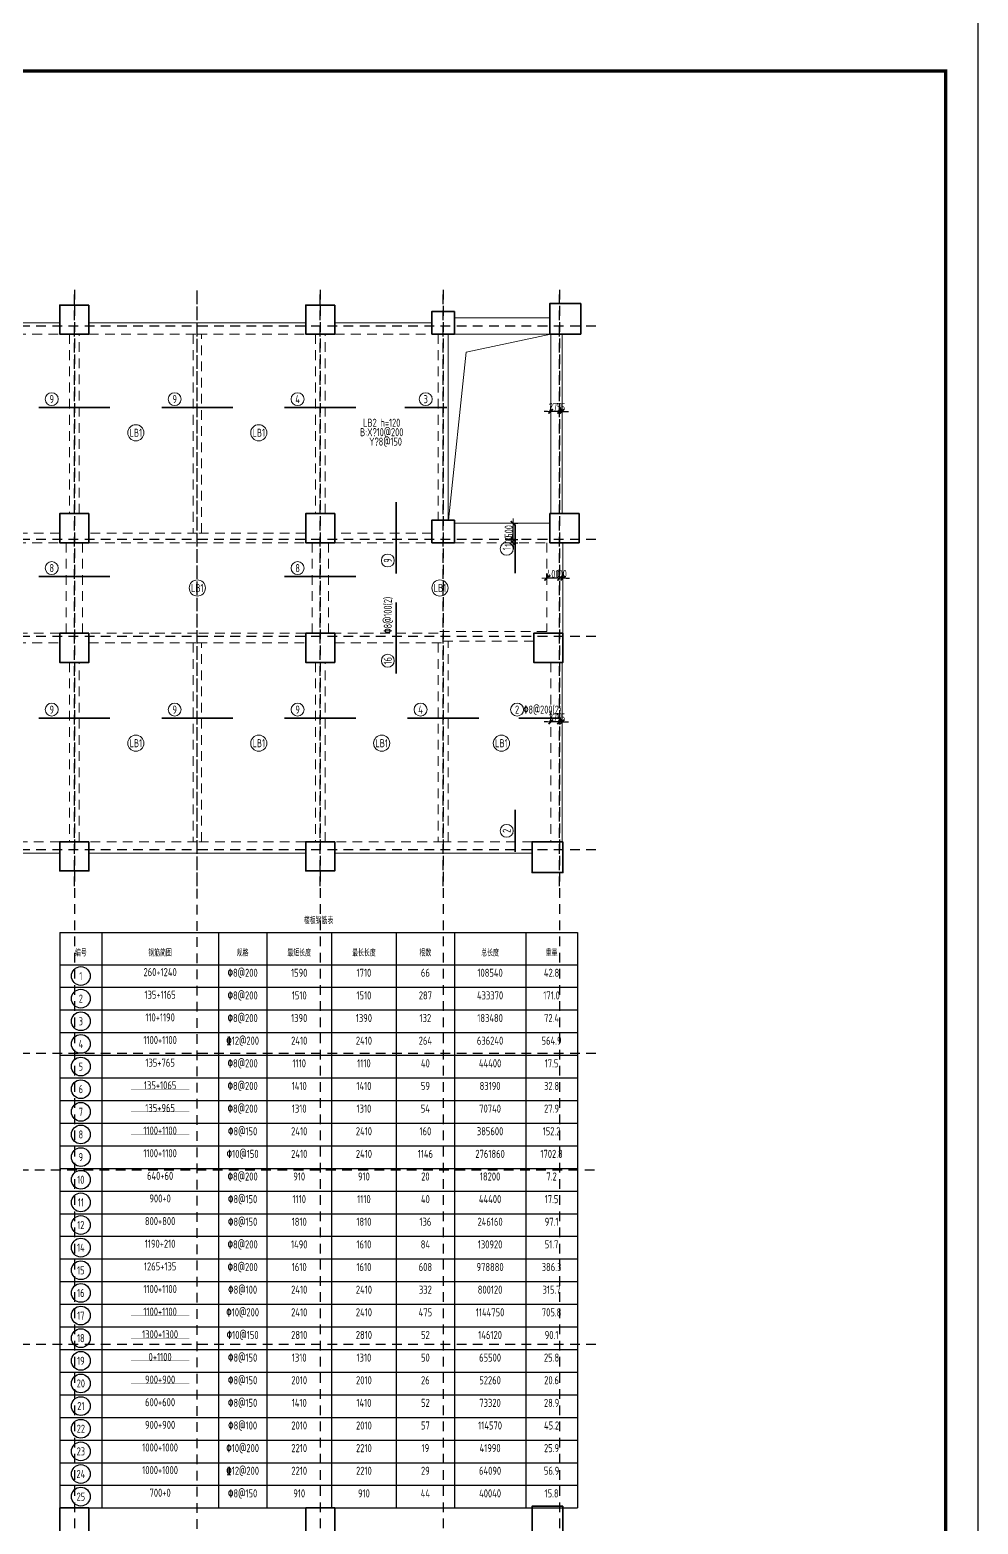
# Model space of a CAD drawing. Header units: millimetres. Extents: x 539196 to 807275, y 431843 to 1156631.
# Drawn here: x 777965 to 807275, y 889009 to 935218 of the extents above; entities that cross this region are included whole.
import ezdxf
from ezdxf.enums import TextEntityAlignment as Align

# ---------------------------------------------------------------- set-up
doc = ezdxf.new("R2010")
doc.units = ezdxf.units.MM
doc.header["$MEASUREMENT"] = 0
doc.linetypes.add('DOTE', pattern=[2.42, 2, -0.2, 0.02, -0.2])
doc.linetypes.add('虚线', pattern=[500, 300, -200])
for name, color, linetype in [('410', 7, 'Continuous'), ('DOTE', 1, 'DOTE'), ('PUB_TITLE', 4, 'Continuous')]:
    doc.layers.add(name, color=color, linetype=linetype)
for name, color, linetype, lineweight in [('尺寸标注-梁', 3, 'Continuous', 18), ('板洞边线', 253, 'Continuous', 18), ('楼板正筋文字', 7, 'Continuous', 18), ('楼板负筋文字', 7, 'Continuous', 18), ('楼板负筋编号', 3, 'Continuous', 18), ('楼板负筋钢筋', 1, 'Continuous', 35), ('砼柱', 2, 'Continuous', 35), ('砼梁', 4, 'Continuous', 18)]:
    doc.layers.add(name, color=color, linetype=linetype, lineweight=lineweight)
doc.styles.add('样式 1_yjk_yjk_yjk_yjk_yjk_yjk_yjk_yjk_yjk_yjk_yjk_yjk_yjk_yjk_yjk_yjk', font='yjkeng.shx', dxfattribs={"width": 0.7, "bigfont": 'yjkchn.shx'})
doc.styles.add('样式 2_yjk_yjk_yjk_yjk_yjk_yjk_yjk_yjk_yjk_yjk_yjk_yjk_yjk_yjk_yjk_yjk', font='yjkeng.shx', dxfattribs={"width": 0.7, "bigfont": 'yjkchn.shx'})
doc.dimstyles.new('盈建科结构_yjk_yjk_yjk_yjk_yjk_yjk_yjk_yjk_yjk_yjk_yjk_yjk_yjk_yjk_yjk_yjk', dxfattribs={"dimscale": 100, "dimtxt": 2.5, "dimasz": 1, "dimexe": 1.5, "dimexo": 0.625, "dimgap": 0.1, "dimtad": 1, "dimdec": 0, "dimrnd": 1, "dimzin": 0, "dimdsep": 46, "dimtxsty": '样式 1_yjk_yjk_yjk_yjk_yjk_yjk_yjk_yjk_yjk_yjk_yjk_yjk_yjk_yjk_yjk_yjk', "dimblk": '_yjkbk', "dimblk1": 'ARCHTICK', "dimblk2": 'ARCHTICK', "dimcen": 0.09, "dimadec": 0, "dimazin": 0, "dimtfac": 1, "dimtdec": 4, "dimtix": 1, "dimtmove": 2, "dimatfit": 3, "dimfxl": 0, "dimtolj": 1, "dimtzin": 0, "dimarcsym": 0})

# ---------------------------------------------------------------- blocks, each defined once
blk = doc.blocks.new('_yjkbk')
blk.add_line((-1, 0), (1.5, 0))
blk.add_lwpolyline([(-0.7, -0.7, 0.5, 0.5, 0), (0.7, 0.7, 0.5, 0.5, 0)], format="xyseb")
blk = doc.blocks.new('*D779')
at = {"layer": 'Defpoints', "color": 0}
for p in [(794340, 913820), (794340, 913819), (794415, 913819)]:
    blk.add_point(p, dxfattribs=at)
at = {"layer": '尺寸标注-梁', "color": 0, "lineweight": -2}
for p, q in [((794240, 913820), (794140, 913820)), ((794340, 913819), (794340, 913970)), ((794415, 913820), (794340, 913820)), ((794415, 913819), (794415, 913970)), ((794515, 913820), (794615, 913820))]:
    blk.add_line(p, q, dxfattribs=at)
at = {"layer": '尺寸标注-梁', "color": 0, "lineweight": -2, "xscale": 100, "yscale": 100, "zscale": 100}
blk.add_blockref('_yjkbk', (794340, 913820), dxfattribs=at)
at = {"layer": '尺寸标注-梁', "color": 0, "lineweight": -2, "xscale": 100, "yscale": 100, "zscale": 100, "rotation": 180}
blk.add_blockref('_yjkbk', (794415, 913820), dxfattribs=at)
at = {"layer": '尺寸标注-梁', "color": 0, "insert": (794378, 913955), "char_height": 250, "attachment_point": 5, "style": '样式 1_yjk_yjk_yjk_yjk_yjk_yjk_yjk_yjk_yjk_yjk_yjk_yjk_yjk_yjk_yjk_yjk'}
blk.add_mtext('\\A1;75', dxfattribs=at)
blk = doc.blocks.new('_ARCHTICK')
at = {"color": 0, "linetype": 'ByBlock', "const_width": 0.15}
blk.add_lwpolyline([(-0.5, -0.5), (0.5, 0.5)], dxfattribs=at)
blk = doc.blocks.new('*D780')
at = {"layer": 'Defpoints', "color": 0}
for p in [(794065, 913820), (794065, 913819), (794340, 913819)]:
    blk.add_point(p, dxfattribs=at)
at = {"layer": '尺寸标注-梁', "color": 0, "lineweight": -2}
for p, q in [((793965, 913820), (793865, 913820)), ((794065, 913819), (794065, 913970)), ((794340, 913820), (794065, 913820)), ((794340, 913819), (794340, 913970)), ((794440, 913820), (794540, 913820))]:
    blk.add_line(p, q, dxfattribs=at)
at = {"layer": '尺寸标注-梁', "color": 0, "lineweight": -2, "xscale": 100, "yscale": 100, "zscale": 100}
blk.add_blockref('_yjkbk', (794065, 913820), dxfattribs=at)
at = {"layer": '尺寸标注-梁', "color": 0, "lineweight": -2, "xscale": 100, "yscale": 100, "zscale": 100, "rotation": 180}
blk.add_blockref('_yjkbk', (794340, 913820), dxfattribs=at)
at = {"layer": '尺寸标注-梁', "color": 0, "insert": (794203, 913955), "char_height": 250, "attachment_point": 5, "style": '样式 1_yjk_yjk_yjk_yjk_yjk_yjk_yjk_yjk_yjk_yjk_yjk_yjk_yjk_yjk_yjk_yjk'}
blk.add_mtext('\\A1;275', dxfattribs=at)
blk = doc.blocks.new('*D781')
at = {"layer": 'Defpoints', "color": 0}
for p in [(794340, 918260), (794340, 918259), (794440, 918259)]:
    blk.add_point(p, dxfattribs=at)
at = {"layer": '尺寸标注-梁', "color": 0, "lineweight": -2}
for p, q in [((794240, 918260), (794140, 918260)), ((794340, 918259), (794340, 918410)), ((794440, 918260), (794340, 918260)), ((794440, 918259), (794440, 918410)), ((794540, 918260), (794640, 918260))]:
    blk.add_line(p, q, dxfattribs=at)
at = {"layer": '尺寸标注-梁', "color": 0, "lineweight": -2, "xscale": 100, "yscale": 100, "zscale": 100}
blk.add_blockref('_yjkbk', (794340, 918260), dxfattribs=at)
at = {"layer": '尺寸标注-梁', "color": 0, "lineweight": -2, "xscale": 100, "yscale": 100, "zscale": 100, "rotation": 180}
blk.add_blockref('_yjkbk', (794440, 918260), dxfattribs=at)
at = {"layer": '尺寸标注-梁', "color": 0, "insert": (794390, 918395), "char_height": 250, "attachment_point": 5, "style": '样式 1_yjk_yjk_yjk_yjk_yjk_yjk_yjk_yjk_yjk_yjk_yjk_yjk_yjk_yjk_yjk_yjk'}
blk.add_mtext('\\A1;100', dxfattribs=at)
blk = doc.blocks.new('*D782')
at = {"layer": 'Defpoints', "color": 0}
for p in [(793940, 918260), (793940, 918259), (794340, 918259)]:
    blk.add_point(p, dxfattribs=at)
at = {"layer": '尺寸标注-梁', "color": 0, "lineweight": -2}
for p, q in [((793940, 918259), (793940, 918410)), ((794240, 918260), (794040, 918260)), ((794340, 918259), (794340, 918410))]:
    blk.add_line(p, q, dxfattribs=at)
at = {"layer": '尺寸标注-梁', "color": 0, "lineweight": -2, "xscale": 100, "yscale": 100, "zscale": 100, "rotation": 180}
blk.add_blockref('_yjkbk', (793940, 918260), dxfattribs=at)
at = {"layer": '尺寸标注-梁', "color": 0, "lineweight": -2, "xscale": 100, "yscale": 100, "zscale": 100}
blk.add_blockref('_yjkbk', (794340, 918260), dxfattribs=at)
at = {"layer": '尺寸标注-梁', "color": 0, "insert": (794140, 918395), "char_height": 250, "attachment_point": 5, "style": '样式 1_yjk_yjk_yjk_yjk_yjk_yjk_yjk_yjk_yjk_yjk_yjk_yjk_yjk_yjk_yjk_yjk'}
blk.add_mtext('\\A1;400', dxfattribs=at)
blk = doc.blocks.new('*D783')
at = {"layer": 'Defpoints', "color": 0}
for p in [(794340, 923420), (794340, 923419), (794415, 923419)]:
    blk.add_point(p, dxfattribs=at)
at = {"layer": '尺寸标注-梁', "color": 0, "lineweight": -2}
for p, q in [((794240, 923420), (794140, 923420)), ((794340, 923419), (794340, 923570)), ((794415, 923420), (794340, 923420)), ((794415, 923419), (794415, 923570)), ((794515, 923420), (794615, 923420))]:
    blk.add_line(p, q, dxfattribs=at)
at = {"layer": '尺寸标注-梁', "color": 0, "lineweight": -2, "xscale": 100, "yscale": 100, "zscale": 100}
blk.add_blockref('_yjkbk', (794340, 923420), dxfattribs=at)
at = {"layer": '尺寸标注-梁', "color": 0, "lineweight": -2, "xscale": 100, "yscale": 100, "zscale": 100, "rotation": 180}
blk.add_blockref('_yjkbk', (794415, 923420), dxfattribs=at)
at = {"layer": '尺寸标注-梁', "color": 0, "insert": (794378, 923555), "char_height": 250, "attachment_point": 5, "style": '样式 1_yjk_yjk_yjk_yjk_yjk_yjk_yjk_yjk_yjk_yjk_yjk_yjk_yjk_yjk_yjk_yjk'}
blk.add_mtext('\\A1;75', dxfattribs=at)
blk = doc.blocks.new('*D784')
at = {"layer": 'Defpoints', "color": 0}
for p in [(794065, 923420), (794065, 923419), (794340, 923419)]:
    blk.add_point(p, dxfattribs=at)
at = {"layer": '尺寸标注-梁', "color": 0, "lineweight": -2}
for p, q in [((793965, 923420), (793865, 923420)), ((794065, 923419), (794065, 923570)), ((794340, 923420), (794065, 923420)), ((794340, 923419), (794340, 923570)), ((794440, 923420), (794540, 923420))]:
    blk.add_line(p, q, dxfattribs=at)
at = {"layer": '尺寸标注-梁', "color": 0, "lineweight": -2, "xscale": 100, "yscale": 100, "zscale": 100}
blk.add_blockref('_yjkbk', (794065, 923420), dxfattribs=at)
at = {"layer": '尺寸标注-梁', "color": 0, "lineweight": -2, "xscale": 100, "yscale": 100, "zscale": 100, "rotation": 180}
blk.add_blockref('_yjkbk', (794340, 923420), dxfattribs=at)
at = {"layer": '尺寸标注-梁', "color": 0, "insert": (794203, 923555), "char_height": 250, "attachment_point": 5, "style": '样式 1_yjk_yjk_yjk_yjk_yjk_yjk_yjk_yjk_yjk_yjk_yjk_yjk_yjk_yjk_yjk_yjk'}
blk.add_mtext('\\A1;275', dxfattribs=at)
blk = doc.blocks.new('*D785')
at = {"layer": 'Defpoints', "color": 0}
for p in [(792900, 919459), (792900, 919359), (792901, 919459)]:
    blk.add_point(p, dxfattribs=at)
at = {"layer": '尺寸标注-梁', "color": 0, "lineweight": -2}
for p, q in [((792901, 919559), (792901, 919659)), ((792900, 919459), (793051, 919459)), ((792900, 919359), (793051, 919359)), ((792901, 919359), (792901, 919459)), ((792901, 919259), (792901, 919159))]:
    blk.add_line(p, q, dxfattribs=at)
at = {"layer": '尺寸标注-梁', "color": 0, "lineweight": -2, "xscale": 100, "yscale": 100, "zscale": 100}
for p, rotation in [((792901, 919459), 270), ((792901, 919359), 90)]:
    blk.add_blockref('_yjkbk', p, dxfattribs=dict(at, rotation=rotation))
at = {"layer": '尺寸标注-梁', "color": 0, "insert": (792766, 919409), "char_height": 250, "attachment_point": 5, "rotation": 90, "style": '样式 1_yjk_yjk_yjk_yjk_yjk_yjk_yjk_yjk_yjk_yjk_yjk_yjk_yjk_yjk_yjk_yjk'}
blk.add_mtext('\\A1;100', dxfattribs=at)
blk = doc.blocks.new('*D786')
at = {"layer": 'Defpoints', "color": 0}
for p in [(792900, 919959), (792901, 919959), (792900, 919459)]:
    blk.add_point(p, dxfattribs=at)
at = {"layer": '尺寸标注-梁', "color": 0, "lineweight": -2}
for p, q in [((792900, 919959), (793051, 919959)), ((792901, 919559), (792901, 919859)), ((792900, 919459), (793051, 919459))]:
    blk.add_line(p, q, dxfattribs=at)
at = {"layer": '尺寸标注-梁', "color": 0, "lineweight": -2, "xscale": 100, "yscale": 100, "zscale": 100}
for p, rotation in [((792901, 919959), 90), ((792901, 919459), 270)]:
    blk.add_blockref('_yjkbk', p, dxfattribs=dict(at, rotation=rotation))
at = {"layer": '尺寸标注-梁', "color": 0, "insert": (792766, 919709), "char_height": 250, "attachment_point": 5, "rotation": 90, "style": '样式 1_yjk_yjk_yjk_yjk_yjk_yjk_yjk_yjk_yjk_yjk_yjk_yjk_yjk_yjk_yjk_yjk'}
blk.add_mtext('\\A1;500', dxfattribs=at)
blk = doc.blocks.new('jzzw')
at = {"layer": 'DOTE', "color": 1, "linetype": '虚线'}
for p, q in [((936386, 872027), (936386, 890469)), ((936386, 890469), (936386, 834829)), ((940186, 852149), (940186, 890469)), ((940186, 872027), (940186, 890469)), ((943986, 872027), (943986, 890469)), ((943986, 890469), (943986, 834829)), ((947786, 872027), (947786, 890469)), ((947786, 890469), (947786, 834829)), ((951386, 872027), (951386, 890469)), ((951386, 890469), (951386, 834829)), ((952506, 889349), (912186, 889349)), ((952506, 889349), (912186, 889349)), ((952506, 889349), (912186, 889349)), ((952506, 889349), (912186, 889349)), ((952506, 882749), (911886, 882749)), ((952506, 879749), (911886, 879749)), ((952506, 873149), (912186, 873149)), ((952506, 866849), (912186, 866849)), ((952463, 863249), (912186, 863249)), ((952506, 857849), (912186, 857849))]:
    blk.add_line(p, q, dxfattribs=at)

msp = doc.modelspace()

# ---------------------------------------------------------------- linework, layer by layer
at = {"layer": '410'}
for p, q in [((778890.2, 907309.2), (794890.2, 907309.2)), ((778890.2, 907309.2), (778890.2, 889509.2)), ((780190.2, 907309.2), (780190.2, 889509.2)), ((783790.2, 907309.2), (783790.2, 889509.2)), ((785290.2, 907309.2), (785290.2, 889509.2)), ((787290.2, 907309.2), (787290.2, 889509.2)), ((789290.2, 907309.2), (789290.2, 889509.2)), ((791090.2, 907309.2), (791090.2, 889509.2)), ((793290.2, 907309.2), (793290.2, 889509.2)), ((794890.2, 907309.2), (794890.2, 889509.2)), ((778890.2, 906309.2), (794890.2, 906309.2)), ((778890.2, 905609.2), (794890.2, 905609.2)), ((778890.2, 904909.2), (794890.2, 904909.2)), ((778890.2, 904209.2), (794890.2, 904209.2)), ((778890.2, 903509.2), (794890.2, 903509.2)), ((778890.2, 902809.2), (794890.2, 902809.2)), ((778890.2, 902109.2), (794890.2, 902109.2)), ((778890.2, 901409.2), (794890.2, 901409.2)), ((778890.2, 900709.2), (794890.2, 900709.2)), ((778890.2, 900009.2), (794890.2, 900009.2)), ((778890.2, 899309.2), (794890.2, 899309.2)), ((778890.2, 898609.2), (794890.2, 898609.2)), ((778890.2, 897909.2), (794890.2, 897909.2)), ((778890.2, 897209.2), (794890.2, 897209.2)), ((778890.2, 896509.2), (794890.2, 896509.2)), ((778890.2, 895809.2), (794890.2, 895809.2)), ((778890.2, 895109.2), (794890.2, 895109.2)), ((778890.2, 894409.2), (794890.2, 894409.2)), ((778890.2, 893709.2), (794890.2, 893709.2)), ((778890.2, 893009.2), (794890.2, 893009.2)), ((778890.2, 892309.2), (794890.2, 892309.2)), ((778890.2, 891609.2), (794890.2, 891609.2)), ((778890.2, 890909.2), (794890.2, 890909.2)), ((778890.2, 890209.2), (794890.2, 890209.2)), ((778890.2, 889509.2), (794890.2, 889509.2))]:
    msp.add_line(p, q, dxfattribs=at)
at = {"layer": '410', "color": 1, "const_width": 3}
for points in [[(781090.2, 905809.2), (781090.2, 905959.2), (782890.2, 905959.2), (782890.2, 905809.2)], [(781090.2, 905109.2), (781090.2, 905259.2), (782890.2, 905259.2), (782890.2, 905109.2)], [(781090.2, 904409.2), (781090.2, 904559.2), (782890.2, 904559.2), (782890.2, 904409.2)], [(781090.2, 903709.2), (781090.2, 903859.2), (782890.2, 903859.2), (782890.2, 903709.2)], [(781090.2, 903009.2), (781090.2, 903159.2), (782890.2, 903159.2), (782890.2, 903009.2)], [(781090.2, 902309.2), (781090.2, 902459.2), (782890.2, 902459.2), (782890.2, 902309.2)], [(781090.2, 901609.2), (781090.2, 901759.2), (782890.2, 901759.2), (782890.2, 901609.2)], [(781090.2, 900909.2), (781090.2, 901059.2), (782890.2, 901059.2), (782890.2, 900909.2)], [(781090.2, 900209.2), (781090.2, 900359.2), (782890.2, 900359.2), (782890.2, 900209.2)], [(781090.2, 899509.2), (781090.2, 899659.2), (782890.2, 899659.2), (782890.2, 899509.2)], [(781090.2, 898809.2), (781090.2, 898959.2), (782890.2, 898959.2), (782890.2, 898809.2)], [(781090.2, 898109.2), (781090.2, 898259.2), (782890.2, 898259.2), (782890.2, 898109.2)], [(781090.2, 897409.2), (781090.2, 897559.2), (782890.2, 897559.2), (782890.2, 897409.2)], [(781090.2, 896709.2), (781090.2, 896859.2), (782890.2, 896859.2), (782890.2, 896709.2)], [(781090.2, 896009.2), (781090.2, 896159.2), (782890.2, 896159.2), (782890.2, 896009.2)], [(781090.2, 895309.2), (781090.2, 895459.2), (782890.2, 895459.2), (782890.2, 895309.2)], [(781090.2, 894609.2), (781090.2, 894759.2), (782890.2, 894759.2), (782890.2, 894609.2)], [(781090.2, 893909.2), (781090.2, 894059.2), (782890.2, 894059.2), (782890.2, 893909.2)], [(781090.2, 893209.2), (781090.2, 893359.2), (782890.2, 893359.2), (782890.2, 893209.2)], [(781090.2, 892509.2), (781090.2, 892659.2), (782890.2, 892659.2), (782890.2, 892509.2)], [(781090.2, 891809.2), (781090.2, 891959.2), (782890.2, 891959.2), (782890.2, 891809.2)], [(781090.2, 891109.2), (781090.2, 891259.2), (782890.2, 891259.2), (782890.2, 891109.2)], [(781090.2, 890409.2), (781090.2, 890559.2), (782890.2, 890559.2), (782890.2, 890409.2)], [(781090.2, 889709.2), (781090.2, 889859.2), (782890.2, 889859.2), (782890.2, 889709.2)]]:
    msp.add_lwpolyline(points, dxfattribs=at)
at = {"layer": '410'}
for centre in [(779540.2, 905959.2), (779540.2, 905259.2), (779540.2, 904559.2), (779540.2, 903859.2), (779540.2, 903159.2), (779540.2, 902459.2), (779540.2, 901759.2), (779540.2, 901059.2), (779540.2, 900359.2), (779540.2, 899659.2), (779540.2, 898959.2), (779540.2, 898259.2), (779540.2, 897559.2), (779540.2, 896859.2), (779540.2, 896159.2), (779540.2, 895459.2), (779540.2, 894759.2), (779540.2, 894059.2), (779540.2, 893359.2), (779540.2, 892659.2), (779540.2, 891959.2), (779540.2, 891259.2), (779540.2, 890559.2), (779540.2, 889859.2)]:
    msp.add_circle(centre, 290, dxfattribs=at)
at = {"layer": 'PUB_TITLE'}
msp.add_lwpolyline([(747875.2, 852343), (807275.2, 852343), (807275.2, 936443), (747875.2, 936443)], close=True, dxfattribs=at)
at = {"layer": 'PUB_TITLE', "const_width": 100}
msp.add_lwpolyline([(748875.2, 853343), (806275.2, 853343), (806275.2, 933943), (748875.2, 933943)], close=True, dxfattribs=at)
at = {"layer": '板洞边线'}
for p, q in [((794065.2, 925809.2), (791451.5, 925248)), ((791451.5, 925248), (790900.8, 920059.2)), ((790900.8, 920059.2), (790890.2, 920059.2))]:
    msp.add_line(p, q, dxfattribs=at)
at = {"layer": '楼板正筋文字'}
for centre in [(781240.2, 922759.2), (785040.2, 922759.2), (783140.2, 917959.2), (790640.2, 917959.2), (781240.2, 913159.2), (785040.2, 913159.2), (788840.2, 913159.2), (792540.2, 913159.2)]:
    msp.add_circle(centre, 250, dxfattribs=at)
at = {"layer": '楼板负筋编号'}
for centre in [(778640.2, 923798), (782440.2, 923798), (786240.2, 923798), (790200.2, 923798), (792705, 919169.2), (778640.2, 918573.2), (786240.2, 918573.2), (789028.6, 918809.2), (789028.6, 915709.2), (778640.2, 914198), (782440.2, 914198), (786240.2, 914198), (790040.2, 914198), (793025.2, 914198), (792705, 910449.2)]:
    msp.add_circle(centre, 200, dxfattribs=at)
at = {"layer": '楼板负筋钢筋'}
for points in [[(778240.2, 923538), (780440.2, 923538)], [(782040.2, 923538), (784240.2, 923538)], [(785840.2, 923538), (788040.2, 923538)], [(789550.2, 923538), (790850.2, 923538)], [(789288.6, 918409.2), (789288.6, 920609.2)], [(792965, 918419.2), (792965, 919919.2)], [(778240.2, 918313.2), (780440.2, 918313.2)], [(785840.2, 918313.2), (788040.2, 918313.2)], [(789288.6, 915309.2), (789288.6, 917509.2)], [(778240.2, 913938), (780440.2, 913938)], [(782040.2, 913938), (784240.2, 913938)], [(785840.2, 913938), (788040.2, 913938)], [(789640.2, 913938), (791840.2, 913938)], [(793075.2, 913938), (794375.2, 913938)], [(792965, 909799.2), (792965, 911099.2)]]:
    msp.add_lwpolyline(points, dxfattribs=at)
at = {"layer": '砼柱'}
for points in [[(779790.2, 926709.2), (778890.2, 926709.2), (778890.2, 925809.2), (779790.2, 925809.2)], [(787390.2, 926709.2), (786490.2, 926709.2), (786490.2, 925809.2), (787390.2, 925809.2)], [(791090.2, 926509.2), (790390.2, 926509.2), (790390.2, 925809.2), (791090.2, 925809.2)], [(794990.2, 926759.2), (794040.2, 926759.2), (794040.2, 925809.2), (794990.2, 925809.2)], [(779790.2, 920259.2), (778890.2, 920259.2), (778890.2, 919359.2), (779790.2, 919359.2)], [(787390.2, 920259.2), (786490.2, 920259.2), (786490.2, 919359.2), (787390.2, 919359.2)], [(791090.2, 920059.2), (790390.2, 920059.2), (790390.2, 919359.2), (791090.2, 919359.2)], [(794940.2, 920259.2), (794040.2, 920259.2), (794040.2, 919359.2), (794940.2, 919359.2)], [(779790.2, 916559.2), (778890.2, 916559.2), (778890.2, 915659.2), (779790.2, 915659.2)], [(787390.2, 916559.2), (786490.2, 916559.2), (786490.2, 915659.2), (787390.2, 915659.2)], [(794440.2, 916559.2), (793540.2, 916559.2), (793540.2, 915659.2), (794440.2, 915659.2)], [(779790.2, 910109.2), (778890.2, 910109.2), (778890.2, 909209.2), (779790.2, 909209.2)], [(787390.2, 910109.2), (786490.2, 910109.2), (786490.2, 909209.2), (787390.2, 909209.2)], [(794440.2, 910109.2), (793490.2, 910109.2), (793490.2, 909159.2), (794440.2, 909159.2)], [(794440.2, 889559.2), (793490.2, 889559.2), (793490.2, 888609.2), (794440.2, 888609.2)], [(779790.2, 889509.2), (778890.2, 889509.2), (778890.2, 888609.2), (779790.2, 888609.2)], [(787390.2, 889509.2), (786490.2, 889509.2), (786490.2, 888609.2), (787390.2, 888609.2)]]:
    msp.add_lwpolyline(points, close=True, dxfattribs=at)
at = {"layer": '砼梁'}
for p, q in [((778890.2, 926159.2), (775540.2, 926159.2)), ((783140.2, 926159.2), (779790.2, 926159.2)), ((786490.2, 926159.2), (783140.2, 926159.2)), ((790390.2, 926159.2), (787390.2, 926159.2)), ((794040.2, 926309.2), (791090.2, 926309.2)), ((790890.2, 920059.2), (790890.2, 925809.2)), ((791090.2, 925809.2), (794040.2, 925809.2)), ((794065.2, 925809.2), (794065.2, 920259.2)), ((794415.2, 920259.2), (794415.2, 925809.2)), ((794040.2, 919959.2), (791090.2, 919959.2)), ((794440.2, 916559.2), (794440.2, 919359.2)), ((794415.2, 910109.2), (794415.2, 915659.2)), ((775540.2, 909759.2), (778890.2, 909759.2)), ((779790.2, 909759.2), (783140.2, 909759.2)), ((783140.2, 909759.2), (786490.2, 909759.2)), ((787390.2, 909759.2), (790740.2, 909759.2)), ((790740.2, 909759.2), (793490.2, 909759.2))]:
    msp.add_line(p, q, dxfattribs=at)
at = {"layer": '砼梁', "linetype": '虚线'}
for p, q in [((775540.2, 925809.2), (778890.2, 925809.2)), ((779190.2, 925809.2), (779190.2, 920259.2)), ((779490.2, 920259.2), (779490.2, 925809.2)), ((779790.2, 925809.2), (783140.2, 925809.2)), ((783015.2, 925809.2), (783015.2, 919659.2)), ((783140.2, 925809.2), (786490.2, 925809.2)), ((783265.2, 919659.2), (783265.2, 925809.2)), ((786790.2, 925809.2), (786790.2, 920259.2)), ((787090.2, 920259.2), (787090.2, 925809.2)), ((787390.2, 925809.2), (790390.2, 925809.2)), ((790590.2, 925809.2), (790590.2, 920059.2)), ((778890.2, 919659.2), (775540.2, 919659.2)), ((783140.2, 919659.2), (779790.2, 919659.2)), ((786490.2, 919659.2), (783140.2, 919659.2)), ((790390.2, 919659.2), (787390.2, 919659.2)), ((775540.2, 919359.2), (778890.2, 919359.2)), ((779090.2, 919359.2), (779090.2, 916559.2)), ((779590.2, 916559.2), (779590.2, 919359.2)), ((779790.2, 919359.2), (783140.2, 919359.2)), ((783140.2, 919359.2), (786490.2, 919359.2)), ((786690.2, 919359.2), (786690.2, 916559.2)), ((787190.2, 916559.2), (787190.2, 919359.2)), ((787390.2, 919359.2), (790390.2, 919359.2)), ((791090.2, 919359.2), (794040.2, 919359.2)), ((793940.2, 919359.2), (793940.2, 916609.2)), ((778890.2, 916559.2), (775540.2, 916559.2)), ((783140.2, 916559.2), (779790.2, 916559.2)), ((786490.2, 916559.2), (783140.2, 916559.2)), ((790590.2, 916559.2), (787390.2, 916559.2)), ((793940.2, 916609.2), (790590.2, 916609.2)), ((775540.2, 916259.2), (778890.2, 916259.2)), ((779790.2, 916259.2), (783140.2, 916259.2)), ((783015.2, 916259.2), (783015.2, 910109.2)), ((783140.2, 916259.2), (786490.2, 916259.2)), ((783265.2, 910109.2), (783265.2, 916259.2)), ((787390.2, 916259.2), (790740.2, 916259.2)), ((790590.2, 916259.2), (790590.2, 910109.2)), ((790740.2, 916309.2), (793540.2, 916309.2)), ((790890.2, 910109.2), (790890.2, 916309.2)), ((779190.2, 915659.2), (779190.2, 910109.2)), ((779490.2, 910109.2), (779490.2, 915659.2)), ((786790.2, 915659.2), (786790.2, 910109.2)), ((787090.2, 910109.2), (787090.2, 915659.2)), ((794065.2, 915659.2), (794065.2, 910109.2)), ((778890.2, 910109.2), (775540.2, 910109.2)), ((783140.2, 910109.2), (779790.2, 910109.2)), ((786490.2, 910109.2), (783140.2, 910109.2)), ((790740.2, 910109.2), (787390.2, 910109.2)), ((793490.2, 910109.2), (790740.2, 910109.2))]:
    msp.add_line(p, q, dxfattribs=at)

# ---------------------------------------------------------------- block references
msp.add_blockref('jzzw', (-157045.6, 36710.3))

# ---------------------------------------------------------------- texts
at = {"layer": '410', "linetype": 'Continuous', "style": '样式 2_yjk_yjk_yjk_yjk_yjk_yjk_yjk_yjk_yjk_yjk_yjk_yjk_yjk_yjk_yjk_yjk', "width": 0.7}
for s, p in [('楼板钢筋表', (786890.2, 907509.2)), ('编号', (779540.2, 906509.2)), ('钢筋简图', (781990.2, 906509.2)), ('规格', (784540.2, 906509.2)), ('最短长度', (786290.2, 906509.2)), ('最长长度', (788290.2, 906509.2)), ('根数', (790190.2, 906509.2)), ('总长度', (792190.2, 906509.2)), ('重量', (794090.2, 906509.2))]:
    msp.add_text(s, height=200, dxfattribs=at).set_placement(p, align=Align.BOTTOM_CENTER)
at = {"layer": '410', "linetype": 'Continuous', "style": '样式 1_yjk_yjk_yjk_yjk_yjk_yjk_yjk_yjk_yjk_yjk_yjk_yjk_yjk_yjk_yjk_yjk'}
for s, width, p in [('260+1240', 0.8, (781990.2, 906079.2)), ('\x828@200', 0.8, (784540.2, 906059.2)), ('1590', 0.8, (786290.2, 906059.2)), ('1710', 0.8, (788290.2, 906059.2)), ('66', 0.8, (790190.2, 906059.2)), ('108540', 0.8, (792190.2, 906059.2)), ('42.8', 0.8, (794090.2, 906059.2)), ('1', 0.7, (779540.2, 905959.2)), ('2', 0.7, (779540.2, 905259.2)), ('135+1165', 0.8, (781990.2, 905379.2)), ('\x828@200', 0.8, (784540.2, 905359.2)), ('1510', 0.8, (786290.2, 905359.2)), ('1510', 0.8, (788290.2, 905359.2)), ('287', 0.8, (790190.2, 905359.2)), ('433370', 0.8, (792190.2, 905359.2)), ('171.0', 0.8, (794090.2, 905359.2)), ('110+1190', 0.8, (781990.2, 904679.2)), ('\x828@200', 0.8, (784540.2, 904659.2)), ('1390', 0.8, (786290.2, 904659.2)), ('1390', 0.8, (788290.2, 904659.2)), ('132', 0.8, (790190.2, 904659.2)), ('183480', 0.8, (792190.2, 904659.2)), ('72.4', 0.8, (794090.2, 904659.2)), ('3', 0.7, (779540.2, 904559.2)), ('4', 0.7, (779540.2, 903859.2)), ('1100+1100', 0.8, (781990.2, 903979.2)), ('\x8412@200', 0.8, (784540.2, 903959.2)), ('2410', 0.8, (786290.2, 903959.2)), ('2410', 0.8, (788290.2, 903959.2)), ('264', 0.8, (790190.2, 903959.2)), ('636240', 0.8, (792190.2, 903959.2)), ('564.9', 0.8, (794090.2, 903959.2)), ('135+765', 0.8, (781990.2, 903279.2)), ('\x828@200', 0.8, (784540.2, 903259.2)), ('1110', 0.8, (786290.2, 903259.2)), ('1110', 0.8, (788290.2, 903259.2)), ('40', 0.8, (790190.2, 903259.2)), ('44400', 0.8, (792190.2, 903259.2)), ('17.5', 0.8, (794090.2, 903259.2)), ('5', 0.7, (779540.2, 903159.2)), ('6', 0.7, (779540.2, 902459.2)), ('135+1065', 0.8, (781990.2, 902579.2)), ('\x828@200', 0.8, (784540.2, 902559.2)), ('1410', 0.8, (786290.2, 902559.2)), ('1410', 0.8, (788290.2, 902559.2)), ('59', 0.8, (790190.2, 902559.2)), ('83190', 0.8, (792190.2, 902559.2)), ('32.8', 0.8, (794090.2, 902559.2)), ('135+965', 0.8, (781990.2, 901879.2)), ('\x828@200', 0.8, (784540.2, 901859.2)), ('7', 0.7, (779540.2, 901759.2)), ('1310', 0.8, (786290.2, 901859.2)), ('1310', 0.8, (788290.2, 901859.2)), ('54', 0.8, (790190.2, 901859.2)), ('70740', 0.8, (792190.2, 901859.2)), ('27.9', 0.8, (794090.2, 901859.2)), ('8', 0.7, (779540.2, 901059.2)), ('1100+1100', 0.8, (781990.2, 901179.2)), ('\x828@150', 0.8, (784540.2, 901159.2)), ('2410', 0.8, (786290.2, 901159.2)), ('2410', 0.8, (788290.2, 901159.2)), ('160', 0.8, (790190.2, 901159.2)), ('385600', 0.8, (792190.2, 901159.2)), ('152.2', 0.8, (794090.2, 901159.2)), ('\x8210@150', 0.8, (784540.2, 900459.2)), ('9', 0.7, (779540.2, 900359.2)), ('1100+1100', 0.8, (781990.2, 900479.2)), ('2410', 0.8, (786290.2, 900459.2)), ('2410', 0.8, (788290.2, 900459.2)), ('1146', 0.8, (790190.2, 900459.2)), ('2761860', 0.8, (792190.2, 900459.2)), ('1702.8', 0.8, (794090.2, 900459.2)), ('10', 0.7, (779540.2, 899659.2)), ('640+60', 0.8, (781990.2, 899779.2)), ('\x828@200', 0.8, (784540.2, 899759.2)), ('910', 0.8, (786290.2, 899759.2)), ('910', 0.8, (788290.2, 899759.2)), ('20', 0.8, (790190.2, 899759.2)), ('18200', 0.8, (792190.2, 899759.2)), ('7.2', 0.8, (794090.2, 899759.2)), ('\x828@150', 0.8, (784540.2, 899059.2)), ('11', 0.7, (779540.2, 898959.2)), ('900+0', 0.8, (781990.2, 899079.2)), ('1110', 0.8, (786290.2, 899059.2)), ('1110', 0.8, (788290.2, 899059.2)), ('40', 0.8, (790190.2, 899059.2)), ('44400', 0.8, (792190.2, 899059.2)), ('17.5', 0.8, (794090.2, 899059.2)), ('12', 0.7, (779540.2, 898259.2)), ('800+800', 0.8, (781990.2, 898379.2)), ('\x828@150', 0.8, (784540.2, 898359.2)), ('1810', 0.8, (786290.2, 898359.2)), ('1810', 0.8, (788290.2, 898359.2)), ('136', 0.8, (790190.2, 898359.2)), ('246160', 0.8, (792190.2, 898359.2)), ('97.1', 0.8, (794090.2, 898359.2)), ('14', 0.7, (779540.2, 897559.2)), ('1190+210', 0.8, (781990.2, 897679.2)), ('\x828@200', 0.8, (784540.2, 897659.2)), ('1490', 0.8, (786290.2, 897659.2)), ('1610', 0.8, (788290.2, 897659.2)), ('84', 0.8, (790190.2, 897659.2)), ('130920', 0.8, (792190.2, 897659.2)), ('51.7', 0.8, (794090.2, 897659.2)), ('15', 0.7, (779540.2, 896859.2)), ('1265+135', 0.8, (781990.2, 896979.2)), ('\x828@200', 0.8, (784540.2, 896959.2)), ('1610', 0.8, (786290.2, 896959.2)), ('1610', 0.8, (788290.2, 896959.2)), ('608', 0.8, (790190.2, 896959.2)), ('978880', 0.8, (792190.2, 896959.2)), ('386.3', 0.8, (794090.2, 896959.2)), ('16', 0.7, (779540.2, 896159.2)), ('1100+1100', 0.8, (781990.2, 896279.2)), ('\x828@100', 0.8, (784540.2, 896259.2)), ('2410', 0.8, (786290.2, 896259.2)), ('2410', 0.8, (788290.2, 896259.2)), ('332', 0.8, (790190.2, 896259.2)), ('800120', 0.8, (792190.2, 896259.2)), ('315.7', 0.8, (794090.2, 896259.2)), ('17', 0.7, (779540.2, 895459.2)), ('1100+1100', 0.8, (781990.2, 895579.2)), ('\x8210@200', 0.8, (784540.2, 895559.2)), ('2410', 0.8, (786290.2, 895559.2)), ('2410', 0.8, (788290.2, 895559.2)), ('475', 0.8, (790190.2, 895559.2)), ('1144750', 0.8, (792190.2, 895559.2)), ('705.8', 0.8, (794090.2, 895559.2)), ('18', 0.7, (779540.2, 894759.2)), ('1300+1300', 0.8, (781990.2, 894879.2)), ('\x8210@150', 0.8, (784540.2, 894859.2)), ('2810', 0.8, (786290.2, 894859.2)), ('2810', 0.8, (788290.2, 894859.2)), ('52', 0.8, (790190.2, 894859.2)), ('146120', 0.8, (792190.2, 894859.2)), ('90.1', 0.8, (794090.2, 894859.2)), ('19', 0.7, (779540.2, 894059.2)), ('0+1100', 0.8, (781990.2, 894179.2)), ('\x828@150', 0.8, (784540.2, 894159.2)), ('1310', 0.8, (786290.2, 894159.2)), ('1310', 0.8, (788290.2, 894159.2)), ('50', 0.8, (790190.2, 894159.2)), ('65500', 0.8, (792190.2, 894159.2)), ('25.8', 0.8, (794090.2, 894159.2)), ('20', 0.7, (779540.2, 893359.2)), ('900+900', 0.8, (781990.2, 893479.2)), ('\x828@150', 0.8, (784540.2, 893459.2)), ('2010', 0.8, (786290.2, 893459.2)), ('2010', 0.8, (788290.2, 893459.2)), ('26', 0.8, (790190.2, 893459.2)), ('52260', 0.8, (792190.2, 893459.2)), ('20.6', 0.8, (794090.2, 893459.2)), ('21', 0.7, (779540.2, 892659.2)), ('600+600', 0.8, (781990.2, 892779.2)), ('\x828@150', 0.8, (784540.2, 892759.2)), ('1410', 0.8, (786290.2, 892759.2)), ('1410', 0.8, (788290.2, 892759.2)), ('52', 0.8, (790190.2, 892759.2)), ('73320', 0.8, (792190.2, 892759.2)), ('28.9', 0.8, (794090.2, 892759.2)), ('22', 0.7, (779540.2, 891959.2)), ('900+900', 0.8, (781990.2, 892079.2)), ('\x828@100', 0.8, (784540.2, 892059.2)), ('2010', 0.8, (786290.2, 892059.2)), ('2010', 0.8, (788290.2, 892059.2)), ('57', 0.8, (790190.2, 892059.2)), ('114570', 0.8, (792190.2, 892059.2)), ('45.2', 0.8, (794090.2, 892059.2)), ('23', 0.7, (779540.2, 891259.2)), ('1000+1000', 0.8, (781990.2, 891379.2)), ('\x8210@200', 0.8, (784540.2, 891359.2)), ('2210', 0.8, (786290.2, 891359.2)), ('2210', 0.8, (788290.2, 891359.2)), ('19', 0.8, (790190.2, 891359.2)), ('41990', 0.8, (792190.2, 891359.2)), ('25.9', 0.8, (794090.2, 891359.2)), ('24', 0.7, (779540.2, 890559.2)), ('1000+1000', 0.8, (781990.2, 890679.2)), ('\x8412@200', 0.8, (784540.2, 890659.2)), ('2210', 0.8, (786290.2, 890659.2)), ('2210', 0.8, (788290.2, 890659.2)), ('29', 0.8, (790190.2, 890659.2)), ('64090', 0.8, (792190.2, 890659.2)), ('56.9', 0.8, (794090.2, 890659.2)), ('25', 0.7, (779540.2, 889859.2)), ('700+0', 0.8, (781990.2, 889979.2)), ('\x828@150', 0.8, (784540.2, 889959.2)), ('910', 0.8, (786290.2, 889959.2)), ('910', 0.8, (788290.2, 889959.2)), ('44', 0.8, (790190.2, 889959.2)), ('40040', 0.8, (792190.2, 889959.2)), ('15.8', 0.8, (794090.2, 889959.2))]:
    msp.add_text(s, height=250, dxfattribs=dict(at, width=width)).set_placement(p, align=Align.MIDDLE_CENTER)
at = {"layer": '楼板正筋文字', "linetype": 'Continuous', "char_height": 250, "attachment_point": 5, "line_spacing_factor": 0.7, "style": '样式 1_yjk_yjk_yjk_yjk_yjk_yjk_yjk_yjk_yjk_yjk_yjk_yjk_yjk_yjk_yjk_yjk'}
for insert in [(781240.2, 922759.2), (785040.2, 922759.2), (783140.2, 917959.2), (790640.2, 917959.2), (781240.2, 913159.2), (785040.2, 913159.2), (788840.2, 913159.2), (792540.2, 913159.2)]:
    msp.add_mtext('LB1', dxfattribs=dict(at, insert=insert))
at = {"layer": '楼板正筋文字', "color": 2, "linetype": 'Continuous', "insert": (788840.2, 922759.2), "char_height": 250, "attachment_point": 5, "line_spacing_factor": 0.7, "style": '样式 1_yjk_yjk_yjk_yjk_yjk_yjk_yjk_yjk_yjk_yjk_yjk_yjk_yjk_yjk_yjk_yjk'}
msp.add_mtext('LB2 h=120\\PB:X{\\fPMingLiU|b0|i0|c136|p18;\x82}10@200\\P  Y{\\fPMingLiU|b0|i0|c134|p18;\x82}8@150', dxfattribs=at)
at = {"layer": '楼板负筋文字', "linetype": 'Continuous', "style": '样式 1_yjk_yjk_yjk_yjk_yjk_yjk_yjk_yjk_yjk_yjk_yjk_yjk_yjk_yjk_yjk_yjk', "width": 0.7}
msp.add_text('\x828@100(2)', height=250, rotation=449.99999, dxfattribs=at).set_placement((789228.6, 916559.2), align=Align.BOTTOM_LEFT)
msp.add_text('\x828@200(2)', height=250, dxfattribs=at).set_placement((793225.2, 913998), align=Align.BOTTOM_LEFT)
at = {"layer": '楼板负筋编号', "linetype": 'Continuous', "style": '样式 1_yjk_yjk_yjk_yjk_yjk_yjk_yjk_yjk_yjk_yjk_yjk_yjk_yjk_yjk_yjk_yjk', "width": 0.7}
for s, p in [('9', (778640.2, 923798)), ('9', (782440.2, 923798)), ('4', (786240.2, 923798)), ('3', (790200.2, 923798)), ('8', (778640.2, 918573.2)), ('8', (786240.2, 918573.2)), ('9', (778640.2, 914198)), ('9', (782440.2, 914198)), ('9', (786240.2, 914198)), ('4', (790040.2, 914198)), ('2', (793025.2, 914198))]:
    msp.add_text(s, height=250, dxfattribs=at).set_placement(p, align=Align.MIDDLE_CENTER)
for s, p in [('1', (792705, 919169.2)), ('9', (789028.6, 918809.2)), ('16', (789028.6, 915709.2)), ('2', (792705, 910449.2))]:
    msp.add_text(s, height=250, rotation=449.99999, dxfattribs=at).set_placement(p, align=Align.MIDDLE_CENTER)

# ---------------------------------------------------------------- dimensions: what is measured, and where the dimension line sits
at = {"layer": '尺寸标注-梁'}
for p1, p2, picture, middle in [((794340.2, 923419.2), (794065.2, 923419.2), '*D784', (794202.7, 923555.2)), ((794415.2, 923419.2), (794340.2, 923419.2), '*D783', (794377.7, 923555.2)), ((792900.2, 919459.2), (792900.2, 919959.2), '*D786', (792766.2, 919709.2)), ((792900.2, 919359.2), (792900.2, 919459.2), '*D785', (792766.2, 919409.2)), ((794340.2, 918259.2), (793940.2, 918259.2), '*D782', (794140.2, 918395.2)), ((794440.2, 918259.2), (794340.2, 918259.2), '*D781', (794390.2, 918395.2)), ((794340.2, 913819.2), (794065.2, 913819.2), '*D780', (794202.7, 913955.2)), ((794415.2, 913819.2), (794340.2, 913819.2), '*D779', (794377.7, 913955.2))]:
    dim = msp.add_aligned_dim(p1=p1, p2=p2, distance=-1, dimstyle='盈建科结构_yjk_yjk_yjk_yjk_yjk_yjk_yjk_yjk_yjk_yjk_yjk_yjk_yjk_yjk_yjk_yjk', override={"dimscale": 100, "dimtxt": 2.5, "dimasz": 1, "dimexe": 1.5, "dimexo": 0, "dimgap": 0.1, "dimtad": 1, "dimlfac": 1, "dimrnd": 5, "dimdle": 0, "dimfxlon": 0}, dxfattribs=at)
    dim.commit()
    dim.dimension.update_dxf_attribs({"geometry": picture, "text_midpoint": middle})

doc.saveas('drawing.dxf')
